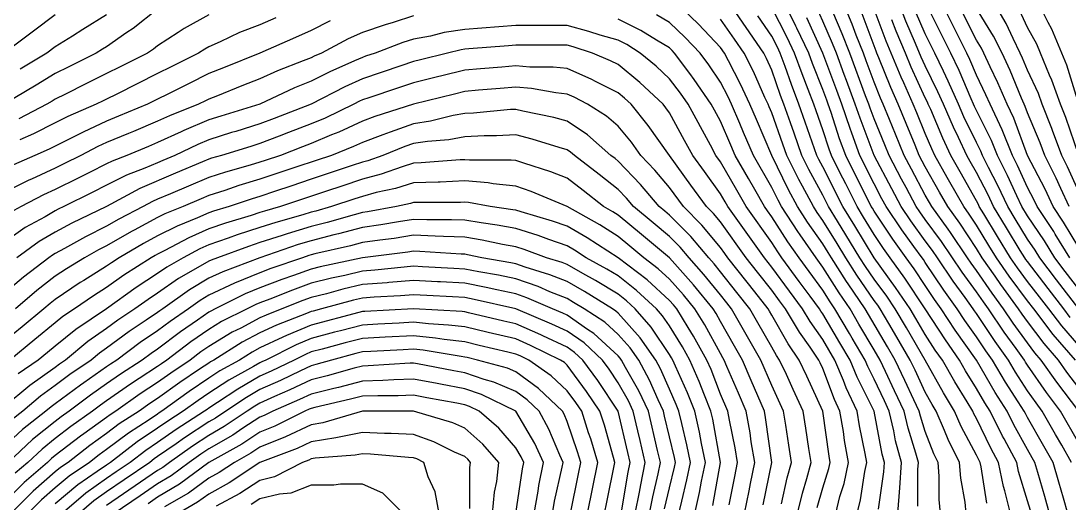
# Model space of a CAD drawing. Header units: inches. Extents: x 794995 to 811195, y 2485918 to 2508058.
# Drawn here: x 798725 to 799339, y 2491264 to 2491547 of the extents above; entities that cross this region are included whole.
import ezdxf

# ---------------------------------------------------------------- set-up
doc = ezdxf.new("R2010")
doc.units = ezdxf.units.IN
doc.header["$MEASUREMENT"] = 0
doc.layers.add('contour', color=7, linetype='Continuous')

msp = doc.modelspace()

# ---------------------------------------------------------------- linework, layer by layer
at = {"layer": 'contour'}
for points in [[(799264.16, 2491258.36), (799263.34, 2491266.54), (799263.34, 2491280.18), (799262.66, 2491288.36), (799260.16, 2491293.36), (799255.16, 2491306.36), (799252.3, 2491315.5), (799251.63, 2491318.36), (799248.49, 2491325.03), (799243.16, 2491336.36), (799237.51, 2491348.36), (799232.94, 2491356.14), (799221.83, 2491375.03), (799219.86, 2491378.36), (799209.9, 2491393.1), (799209.01, 2491394.51), (799200.16, 2491408.36), (799198.26, 2491411.46), (799195.16, 2491416.54), (799186.1, 2491429.3), (799180.16, 2491438.36), (799174.96, 2491448.16), (799165.16, 2491468.36), (799156.16, 2491489.36), (799152.3, 2491498.36), (799146.87, 2491510.07), (799139.77, 2491523.75), (799137.47, 2491528.36), (799135.16, 2491531.69), (799122.19, 2491545.39), (799108.49, 2491558.36)], [(799291.16, 2491264.36), (799287.89, 2491285.63), (799287.3, 2491288.36), (799286.55, 2491289.76), (799285.16, 2491292.65), (799276.16, 2491309.36), (799272.3, 2491318.36), (799265.83, 2491329.03), (799255.16, 2491348.36), (799244.05, 2491367.25), (799237.51, 2491378.36), (799232.53, 2491385.73), (799225.16, 2491395.86), (799220.07, 2491403.28), (799216.83, 2491408.36), (799208.61, 2491421.81), (799203.73, 2491429.79), (799198.49, 2491438.36), (799195.16, 2491445.03), (799186.92, 2491460.13), (799182.81, 2491468.36), (799178.2, 2491481.4), (799176.07, 2491487.45), (799172.22, 2491498.36), (799170.27, 2491503.47), (799165.16, 2491518.36), (799162.08, 2491525.29), (799160.54, 2491528.36), (799139.77, 2491558.36)], [(799328.02, 2491258.36), (799325.16, 2491268.36), (799321.16, 2491282.36), (799319.44, 2491288.36), (799317.89, 2491291.09), (799315.16, 2491295.86), (799307.16, 2491310.36), (799303.16, 2491318.36), (799296.18, 2491329.38), (799285.16, 2491348.36), (799272.71, 2491365.91), (799264.53, 2491378.36), (799260.61, 2491383.82), (799255.16, 2491392), (799248.61, 2491401.82), (799243.91, 2491408.36), (799236.07, 2491419.27), (799225.16, 2491435.63), (799224.12, 2491437.33), (799223.49, 2491438.36), (799221.83, 2491441.69), (799214.05, 2491457.25), (799208.49, 2491468.36), (799204.96, 2491478.16), (799199.96, 2491493.56), (799198.32, 2491498.36), (799197.47, 2491500.67), (799195.16, 2491506.93), (799189.04, 2491522.24), (799186.83, 2491528.36), (799179.88, 2491543.08), (799179.28, 2491544.24), (799172.22, 2491558.36)], [(799345.16, 2491318.36), (799332.22, 2491335.42), (799323.16, 2491348.36), (799319.44, 2491352.65), (799315.16, 2491358.36), (799306.74, 2491369.94), (799301.04, 2491378.36), (799294.31, 2491387.51), (799285.16, 2491400.86), (799282, 2491405.2), (799279.86, 2491408.36), (799269.9, 2491423.1), (799268.49, 2491425.03), (799258.91, 2491438.36), (799257.56, 2491440.76), (799255.16, 2491445.03), (799247.08, 2491460.28), (799242.81, 2491468.36), (799237.66, 2491480.86), (799234.16, 2491489.36), (799230.45, 2491498.36), (799228.83, 2491502.03), (799225.16, 2491511.22), (799220.54, 2491523.75), (799218.84, 2491528.36), (799214.72, 2491538.8), (799212.22, 2491545.42), (799206.83, 2491558.36)], [(799343.16, 2491348.36), (799330.16, 2491363.36), (799318.69, 2491378.36), (799315.16, 2491382.98), (799304.34, 2491397.54), (799296.83, 2491408.36), (799292.4, 2491415.6), (799285.16, 2491427.45), (799280.8, 2491434), (799277.66, 2491438.36), (799269.56, 2491452.76), (799268.02, 2491455.5), (799260.78, 2491468.36), (799258.99, 2491472.19), (799255.16, 2491481.22), (799250.16, 2491493.36), (799248.1, 2491498.36), (799242.53, 2491510.99), (799241.04, 2491514.24), (799235.16, 2491528.36), (799232.22, 2491535.42), (799223.98, 2491557.18)], [(799340.16, 2491373.36), (799336.34, 2491378.36), (799327.16, 2491390.36), (799315.16, 2491406.05), (799314.18, 2491407.38), (799313.49, 2491408.36), (799310.87, 2491412.65), (799302.75, 2491425.95), (799295.16, 2491438.36), (799291.95, 2491445.15), (799285.16, 2491458.36), (799281.56, 2491464.76), (799279.53, 2491468.36), (799274.57, 2491478.95), (799271.69, 2491484.89), (799265.75, 2491498.36), (799262.51, 2491505.71), (799255.16, 2491520.86), (799252.81, 2491526.01), (799249.44, 2491534.08), (799243.84, 2491547.04), (799239.37, 2491558.36)], [(799345.16, 2491389.9), (799337.16, 2491400.36), (799331.04, 2491408.36), (799324.98, 2491418.18), (799315.16, 2491432.91), (799311.83, 2491438.36), (799308.84, 2491444.68), (799303.39, 2491456.6), (799297.51, 2491468.36), (799293.91, 2491477.11), (799285.16, 2491494.61), (799283.93, 2491497.14), (799283.39, 2491498.36), (799282, 2491501.52), (799274.95, 2491518.15), (799270.16, 2491528.36), (799255.16, 2491558.36)], [(799339.86, 2491408.36), (799331.31, 2491422.21), (799330.44, 2491423.65), (799320.78, 2491438.36), (799318.99, 2491442.19), (799315.16, 2491449.61), (799309.28, 2491462.48), (799306.34, 2491468.36), (799300.16, 2491483.36), (799293.16, 2491498.36), (799290.74, 2491503.94), (799285.16, 2491515.5), (799281.33, 2491524.53), (799279.53, 2491528.36), (799264.53, 2491558.36)], [(799345.16, 2491414.36), (799336.1, 2491429.3), (799330.16, 2491438.36), (799325.37, 2491448.57), (799315.16, 2491468.36), (799306.98, 2491490.18), (799303.16, 2491498.36), (799297.72, 2491510.92), (799293.16, 2491520.36), (799289.44, 2491528.36), (799288.02, 2491531.22), (799285.16, 2491535.86), (799273.91, 2491558.36)], [(799345.16, 2491446.93), (799338.49, 2491461.69), (799335.16, 2491468.36), (799329.79, 2491483), (799329.28, 2491484.24), (799323.73, 2491498.36), (799321.48, 2491504.68), (799315.16, 2491518.36), (799312.23, 2491525.44), (799310.87, 2491528.36), (799306.59, 2491536.93), (799302.53, 2491545.73), (799295.16, 2491558.36)], [(799345.16, 2491498.36), (799338.1, 2491521.3), (799335.16, 2491528.36), (799329.28, 2491542.48), (799327.16, 2491546.36), (799321.16, 2491558.36)], [(798805.16, 2491554.07), (798790.76, 2491542.76), (798787.16, 2491540.36), (798775.16, 2491532.11), (798772.85, 2491530.67), (798769.16, 2491528.36), (798753.16, 2491520.36), (798745.16, 2491516.36), (798733.91, 2491509.61), (798715.16, 2491498.36)], [(798745.16, 2491550.86), (798732.3, 2491541.22), (798715.16, 2491528.36)], [(798835.16, 2491550.86), (798820.76, 2491542.76), (798817.16, 2491540.36), (798805.16, 2491532.65), (798802.76, 2491530.76), (798799.16, 2491528.36), (798783.16, 2491520.36), (798775.16, 2491516.36), (798763.16, 2491510.36), (798751.16, 2491504.36), (798745.16, 2491501.36), (798743.28, 2491500.24), (798740.16, 2491498.36), (798723.73, 2491489.79)], [(798775.16, 2491550.86), (798761.31, 2491542.21), (798755.16, 2491538.36), (798745.16, 2491532.11), (798740.16, 2491528.36), (798724.53, 2491518.99)], [(799250.87, 2491262.65), (799250.87, 2491284.07), (799251.16, 2491288.36), (799249.7, 2491293.82), (799245.16, 2491308.36), (799242.81, 2491318.36), (799237.16, 2491330.36), (799231.83, 2491341.69), (799228.69, 2491348.36), (799225.16, 2491354.36), (799216.27, 2491369.47), (799211.04, 2491378.36), (799204.63, 2491387.84), (799195.16, 2491402.91), (799191.16, 2491408.36), (799181.83, 2491421.7), (799180.44, 2491423.65), (799170.78, 2491438.36), (799168.83, 2491442.03), (799165.16, 2491449.61), (799154.44, 2491468.36), (799148.66, 2491481.86), (799146.41, 2491487.11), (799141.59, 2491498.36), (799139.55, 2491502.75), (799135.16, 2491511.22), (799128.3, 2491521.5), (799123.16, 2491528.36), (799114.39, 2491537.59), (799105.16, 2491546.36), (799097.66, 2491550.86)], [(799316.83, 2491260.03), (799315.16, 2491265.86), (799309.86, 2491283.07), (799308.73, 2491288.36), (799301.31, 2491302.21), (799300.49, 2491303.69), (799293.16, 2491318.36), (799290.06, 2491323.26), (799285.16, 2491331.7), (799278.78, 2491341.98), (799275.16, 2491348.36), (799266.92, 2491360.13), (799255.16, 2491378.36), (799243.16, 2491396.36), (799234.53, 2491408.36), (799230.61, 2491413.82), (799225.16, 2491422), (799218.95, 2491432.15), (799215.16, 2491438.36), (799208.49, 2491451.7), (799205.16, 2491458.36), (799200.16, 2491468.36), (799198.83, 2491472.03), (799195.16, 2491483.36), (799191.25, 2491494.45), (799189.86, 2491498.36), (799186.59, 2491506.93), (799182.91, 2491516.12), (799178.49, 2491528.36), (799174.22, 2491537.42), (799165.16, 2491555.03)], [(799340.87, 2491288.36), (799335.16, 2491298.36), (799331.52, 2491304.73), (799323.73, 2491318.36), (799320.06, 2491323.26), (799315.16, 2491330.36), (799308.1, 2491341.3), (799303.91, 2491348.36), (799296.07, 2491359.27), (799285.16, 2491375.63), (799284.03, 2491377.23), (799283.28, 2491378.36), (799278.49, 2491385.03), (799271.47, 2491394.68), (799262.22, 2491408.36), (799259.37, 2491412.57), (799255.16, 2491418.36), (799246.74, 2491429.94), (799241.04, 2491438.36), (799235.54, 2491448.75), (799225.16, 2491468.36), (799216.92, 2491490.13), (799214.11, 2491498.36), (799209.01, 2491512.21), (799207.66, 2491515.86), (799203.05, 2491528.36), (799200.82, 2491534.02), (799195.16, 2491547.11), (799191.63, 2491554.83)], [(799345.16, 2491299.61), (799334.44, 2491318.36), (799326.18, 2491329.38), (799315.16, 2491345.36), (799313.98, 2491347.18), (799313.28, 2491348.36), (799308.49, 2491355.03), (799301.47, 2491364.68), (799292.22, 2491378.36), (799289.23, 2491382.43), (799285.16, 2491388.36), (799276.74, 2491399.94), (799264.63, 2491417.84), (799255.16, 2491430.86), (799252, 2491435.2), (799249.86, 2491438.36), (799243.91, 2491449.61), (799241.31, 2491454.51), (799233.98, 2491468.36), (799231.41, 2491474.61), (799225.16, 2491489.79), (799222.81, 2491496.01), (799222, 2491498.36), (799220.16, 2491503.36), (799210.95, 2491528.36), (799206.48, 2491539.68), (799200.87, 2491552.65)], [(799345.16, 2491332), (799338.1, 2491341.3), (799333.16, 2491348.36), (799324.8, 2491358), (799315.16, 2491370.86), (799312, 2491375.2), (799309.86, 2491378.36), (799299.4, 2491392.6), (799296.07, 2491397.45), (799288.49, 2491408.36), (799285.16, 2491413.82), (799275.34, 2491428.54), (799268.28, 2491438.36), (799263.56, 2491446.76), (799255.16, 2491461.69), (799251.63, 2491468.36), (799249.16, 2491474.36), (799243.91, 2491487.11), (799239.28, 2491498.36), (799234.96, 2491508.16), (799228.02, 2491525.5), (799226.83, 2491528.36), (799226.34, 2491529.54), (799218.1, 2491551.3)], [(799345.16, 2491378.36), (799332.16, 2491395.36), (799322.22, 2491408.36), (799319.52, 2491412.72), (799315.16, 2491419.27), (799307.92, 2491431.12), (799303.49, 2491438.36), (799297.61, 2491450.81), (799292.22, 2491461.3), (799288.69, 2491468.36), (799287.66, 2491470.86), (799285.16, 2491475.86), (799277.81, 2491491.02), (799274.57, 2491498.36), (799268.63, 2491511.83), (799265.75, 2491517.77), (799260.78, 2491528.36), (799255.16, 2491539.61), (799249.5, 2491552.7)], [(799339.53, 2491438.36), (799334.57, 2491448.95), (799331.83, 2491455.03), (799325.16, 2491468.36), (799322.48, 2491475.68), (799315.16, 2491493.36), (799313.8, 2491497), (799313.16, 2491498.36), (799311.63, 2491501.89), (799304.92, 2491518.12), (799300.16, 2491528.36), (799295.16, 2491538.36), (799285.16, 2491554.61)], [(799345.16, 2491468.36), (799337.47, 2491490.67), (799334.44, 2491498.36), (799329.37, 2491512.57), (799328.02, 2491515.5), (799322.66, 2491528.36), (799320.45, 2491533.65), (799315.16, 2491543.36), (799310.42, 2491553.62)], [(798955.16, 2491550.18), (798943.16, 2491546.36), (798938.49, 2491545.03), (798925.16, 2491540.36), (798916.88, 2491536.64), (798901.16, 2491528.36), (798896.98, 2491526.54), (798895.16, 2491525.63), (798890.54, 2491523.75), (798875.5, 2491518.02), (798865.16, 2491513.36), (798854.44, 2491509.07), (798840.16, 2491503.36), (798835.16, 2491501.36), (798833.16, 2491500.36), (798829.16, 2491498.36), (798812.02, 2491491.5), (798805.16, 2491488.36), (798791.04, 2491482.48), (798788.02, 2491481.22), (798775.16, 2491475.86), (798770.02, 2491473.5), (798760.16, 2491468.36), (798750.16, 2491463.36), (798745.16, 2491460.86), (798731.31, 2491454.51), (798729.7, 2491453.82), (798715.16, 2491446.54)], [(799227.66, 2491260.86), (799230.78, 2491282.74), (799231.16, 2491288.36), (799229.9, 2491293.1), (799225.16, 2491318.36), (799215.16, 2491338.36), (799211.04, 2491348.36), (799205.16, 2491358.36), (799195.16, 2491375.36), (799193.91, 2491377.11), (799193.16, 2491378.36), (799187.66, 2491385.86), (799181.31, 2491394.51), (799171.16, 2491408.36), (799168.69, 2491411.89), (799165.16, 2491417.36), (799150.16, 2491438.36), (799144.7, 2491447.91), (799135.16, 2491464.61), (799132.43, 2491468.36), (799129.16, 2491474.36), (799116.07, 2491498.36), (799111.65, 2491504.85), (799105.16, 2491513.36), (799097.42, 2491520.62), (799088.02, 2491528.36), (799080.16, 2491533.36), (799075.16, 2491535.86), (799064.57, 2491538.95), (799057.89, 2491541.09), (799045.16, 2491544.51), (799015.16, 2491544.51), (798985.16, 2491542.21), (798973.16, 2491540.36), (798965.16, 2491538.36), (798955.16, 2491536.54), (798948.95, 2491534.57), (798932.66, 2491528.36), (798927.03, 2491526.49), (798925.16, 2491525.86), (798920.54, 2491523.75), (798906.07, 2491517.45), (798895.16, 2491512), (798885.48, 2491508.04), (798865.16, 2491498.36), (798842.22, 2491491.3), (798835.16, 2491489.13), (798820.56, 2491482.96), (798819.01, 2491482.21), (798805.16, 2491475.86), (798799.86, 2491473.65), (798787.16, 2491468.36), (798778.49, 2491465.03), (798775.16, 2491463.36), (798765.16, 2491458.36), (798758.49, 2491455.03), (798745.16, 2491448.36), (798738.3, 2491445.22), (798725.16, 2491438.36), (798718.69, 2491434.83)], [(798906.27, 2491547.25), (798895.16, 2491541.7), (798885.93, 2491537.59), (798865.16, 2491528.36), (798843.73, 2491519.79), (798835.16, 2491516.36), (798823.16, 2491510.36), (798811.16, 2491504.36), (798805.16, 2491501.36), (798803.16, 2491500.36), (798799.16, 2491498.36), (798782.22, 2491491.3), (798775.16, 2491488.36), (798761.44, 2491482.08), (798756.07, 2491479.27), (798741.52, 2491472), (798733.16, 2491468.36), (798720.61, 2491462.91)], [(798874.39, 2491549.13), (798865.16, 2491545.03), (798853.16, 2491540.36), (798841.83, 2491535.03), (798835.16, 2491532.11), (798832.76, 2491530.76), (798829.16, 2491528.36), (798813.16, 2491520.36), (798805.16, 2491516.36), (798793.16, 2491510.36), (798781.16, 2491504.36), (798775.16, 2491501.36), (798773.16, 2491500.36), (798769.16, 2491498.36), (798752.43, 2491491.09), (798745.16, 2491487.45), (798732.43, 2491481.09), (798724.39, 2491477.59)], [(799239.01, 2491258.36), (799240.16, 2491273.36), (799241.16, 2491288.36), (799237.79, 2491300.99), (799236.7, 2491306.82), (799233.98, 2491318.36), (799231.16, 2491324.36), (799225.16, 2491337.11), (799221.41, 2491344.61), (799219.86, 2491348.36), (799212.3, 2491361.22), (799210.71, 2491363.92), (799202.22, 2491378.36), (799199.37, 2491382.57), (799195.16, 2491389.27), (799187.08, 2491400.28), (799181.16, 2491408.36), (799174.57, 2491417.77), (799165.16, 2491432.36), (799162.66, 2491435.86), (799160.87, 2491438.36), (799155.16, 2491448.36), (799151.52, 2491454.73), (799143.73, 2491468.36), (799141.16, 2491474.36), (799135.16, 2491488.36), (799131.63, 2491494.83), (799129.7, 2491498.36), (799119.75, 2491512.96), (799117.16, 2491516.36), (799108.16, 2491528.36), (799106.7, 2491529.9), (799105.16, 2491531.36), (799097.66, 2491535.86), (799088.49, 2491541.7), (799075.16, 2491548.36)], [(799279.16, 2491258.36), (799278.49, 2491265.03), (799275.93, 2491279.13), (799275.16, 2491288.36), (799268.49, 2491301.7), (799266.41, 2491307.11), (799261.59, 2491318.36), (799259.16, 2491322.36), (799255.16, 2491329.61), (799249.16, 2491342.36), (799246.34, 2491348.36), (799238.49, 2491361.7), (799233.73, 2491369.79), (799228.69, 2491378.36), (799227.26, 2491380.47), (799225.16, 2491383.36), (799214.99, 2491398.19), (799208.49, 2491408.36), (799203.43, 2491416.64), (799195.16, 2491430.18), (799191.76, 2491434.96), (799189.53, 2491438.36), (799183.16, 2491450.36), (799181.04, 2491454.24), (799173.98, 2491468.36), (799171.68, 2491474.88), (799165.16, 2491493.36), (799163.66, 2491496.86), (799163.02, 2491498.36), (799161.16, 2491502.36), (799154.39, 2491517.59), (799149.01, 2491528.36), (799143.34, 2491536.54), (799135.16, 2491548.36)], [(799305.16, 2491258.36), (799301.83, 2491271.7), (799301.04, 2491274.24), (799298.02, 2491288.36), (799293.53, 2491296.73), (799285.16, 2491314.07), (799283.66, 2491316.86), (799283.02, 2491318.36), (799279.7, 2491323.82), (799272.39, 2491335.6), (799265.16, 2491348.36), (799261.04, 2491354.24), (799255.16, 2491363.36), (799249.6, 2491372.81), (799246.34, 2491378.36), (799237.79, 2491390.99), (799225.16, 2491408.36), (799213.78, 2491426.98), (799206.83, 2491438.36), (799195.16, 2491461.69), (799192.81, 2491466.01), (799191.63, 2491468.36), (799184.72, 2491487.93), (799181.04, 2491498.36), (799176.65, 2491509.85), (799172.98, 2491520.54), (799170.16, 2491528.36), (799168.56, 2491531.76), (799165.16, 2491538.36), (799156.98, 2491550.18)], [(799338.73, 2491258.36), (799336.16, 2491267.36), (799333.49, 2491276.69), (799330.16, 2491288.36), (799324.7, 2491297.91), (799315.16, 2491314.61), (799313.83, 2491317.03), (799313.16, 2491318.36), (799309.7, 2491323.82), (799302.22, 2491335.42), (799294.53, 2491348.36), (799290.61, 2491353.82), (799285.16, 2491362), (799278.37, 2491371.57), (799273.91, 2491378.36), (799266.07, 2491389.27), (799255.16, 2491405.63), (799254.07, 2491407.27), (799253.28, 2491408.36), (799248.49, 2491415.03), (799241.47, 2491424.68), (799232.22, 2491438.36), (799229.77, 2491442.98), (799225.16, 2491451.7), (799216.83, 2491468.36), (799212.12, 2491481.4), (799211.04, 2491484.24), (799206.21, 2491498.36), (799203.24, 2491506.44), (799195.16, 2491528.36), (799185.75, 2491548.95)], [(799345.16, 2491356.93), (799335.16, 2491368.36), (799327.51, 2491378.36), (799322.16, 2491385.36), (799315.16, 2491394.51), (799309.26, 2491402.46), (799305.16, 2491408.36), (799297.57, 2491420.78), (799289.44, 2491434.07), (799286.83, 2491438.36), (799286.29, 2491439.49), (799285.16, 2491441.69), (799275.56, 2491458.76), (799270.16, 2491468.36), (799265.37, 2491478.57), (799258.32, 2491495.2), (799256.92, 2491498.36), (799256.38, 2491499.59), (799255.16, 2491502.11), (799246.92, 2491520.13), (799243.49, 2491528.36), (799238.1, 2491541.3), (799235.59, 2491547.93)], [(799215.16, 2491258.36), (799217.16, 2491266.36), (799219.7, 2491282.91), (799220.87, 2491288.36), (799219.94, 2491293.58), (799216.59, 2491309.79), (799215.16, 2491318.36), (799208.8, 2491332), (799207.16, 2491336.36), (799202.22, 2491348.36), (799195.16, 2491360.36), (799187.66, 2491370.86), (799183.16, 2491378.36), (799175.54, 2491388.75), (799165.16, 2491402.91), (799160.87, 2491408.36), (799139.44, 2491438.36), (799137.89, 2491441.09), (799135.16, 2491445.86), (799125.69, 2491458.89), (799118.8, 2491468.36), (799113.98, 2491477.19), (799105.16, 2491493.36), (799103.09, 2491496.29), (799101.41, 2491498.36), (799087.89, 2491511.09), (799075.16, 2491521.69), (799070.71, 2491523.92), (799060.16, 2491528.36), (799048.8, 2491532), (799045.16, 2491532.98), (799015.16, 2491532.98), (799010.87, 2491532.65), (798987.66, 2491530.86), (798985.16, 2491530.67), (798983.16, 2491530.36), (798975.16, 2491528.36), (798959.16, 2491524.36), (798955.16, 2491523.36), (798947.66, 2491520.86), (798925.16, 2491513.36), (798914.87, 2491508.65), (798895.16, 2491498.36), (798873.49, 2491490.03), (798865.16, 2491486.82), (798851.04, 2491482.48), (798848.49, 2491481.7), (798835.16, 2491477.59), (798828.67, 2491474.85), (798815.16, 2491468.36), (798808.16, 2491465.36), (798805.16, 2491464.07), (798797.66, 2491460.86), (798786.83, 2491456.69), (798775.16, 2491450.86), (798766.83, 2491446.69), (798750.16, 2491438.36), (798746.78, 2491436.74), (798745.16, 2491435.86), (798739.16, 2491432.36), (798727.51, 2491426.01), (798715.16, 2491417.36)], [(799202.66, 2491258.36), (799205.16, 2491268.36), (799207.51, 2491276.01), (799210.16, 2491288.36), (799207.89, 2491301.09), (799207.16, 2491306.36), (799205.16, 2491318.36), (799201.98, 2491325.18), (799195.16, 2491343.36), (799193.58, 2491346.78), (799192.85, 2491348.36), (799187.66, 2491355.86), (799181.41, 2491364.61), (799173.16, 2491378.36), (799169.77, 2491382.98), (799165.16, 2491389.27), (799156.76, 2491399.96), (799150.16, 2491408.36), (799135.16, 2491429.36), (799131.07, 2491434.27), (799126.98, 2491438.36), (799117.79, 2491450.99), (799105.16, 2491468.36), (799092.75, 2491485.95), (799082.66, 2491498.36), (799078.8, 2491502), (799075.16, 2491505.03), (799061.83, 2491511.7), (799059.64, 2491512.84), (799045.16, 2491519.36), (799036.98, 2491520.18), (799023.34, 2491520.18), (799015.16, 2491520.86), (799006.98, 2491520.18), (798994.39, 2491519.13), (798985.16, 2491518.36), (798971.83, 2491515.03), (798969.16, 2491514.36), (798955.16, 2491510.86), (798945.78, 2491507.74), (798928.91, 2491502.11), (798925.16, 2491500.86), (798923.45, 2491500.08), (798920.16, 2491498.36), (798903.27, 2491490.25), (798895.16, 2491486.82), (798881.83, 2491481.7), (798876.41, 2491479.61), (798865.16, 2491475.28), (798859.86, 2491473.65), (798842.66, 2491468.36), (798836.78, 2491466.74), (798835.16, 2491466.22), (798831.41, 2491464.61), (798815.66, 2491457.86), (798794.66, 2491448.86), (798775.16, 2491438.36), (798754.89, 2491428.63), (798745.16, 2491423.36), (798735.69, 2491417.84), (798722.66, 2491408.36)], [(799191.73, 2491261.79), (799195.16, 2491273.36), (799198.69, 2491284.83), (799199.44, 2491288.36), (799198.8, 2491292), (799195.16, 2491318.36), (799185.69, 2491338.89), (799181.31, 2491348.36), (799174.7, 2491357.91), (799165.16, 2491374.61), (799163.8, 2491377), (799163.02, 2491378.36), (799155.16, 2491388.36), (799150.76, 2491393.96), (799139.44, 2491408.36), (799137.66, 2491410.86), (799135.16, 2491414.36), (799124.25, 2491427.45), (799113.34, 2491438.36), (799105.16, 2491449.61), (799096.59, 2491459.79), (799088.49, 2491468.36), (799082.9, 2491476.1), (799075.16, 2491485.5), (799068.24, 2491491.44), (799057.16, 2491498.36), (799049.3, 2491502.5), (799045.16, 2491504.36), (799038.49, 2491505.03), (799024.39, 2491507.59), (799015.16, 2491508.36), (799005.93, 2491507.59), (798993.34, 2491506.54), (798985.16, 2491505.86), (798979.16, 2491504.36), (798955.16, 2491498.36), (798932.43, 2491491.09), (798925.16, 2491488.36), (798911.44, 2491482.08), (798907.16, 2491480.36), (798895.16, 2491475.28), (798890.16, 2491473.36), (798877.16, 2491468.36), (798868.16, 2491465.36), (798865.16, 2491464.36), (798859.44, 2491462.65), (798844.89, 2491458.63), (798835.16, 2491455.5), (798823.16, 2491450.36), (798812.66, 2491445.86), (798805.16, 2491442.65), (798802.16, 2491441.36), (798796.59, 2491438.36), (798782.48, 2491431.04), (798775.16, 2491426.82), (798762.85, 2491420.67), (798750.61, 2491413.82), (798745.16, 2491410.86), (798743.58, 2491409.94), (798741.41, 2491408.36), (798726.51, 2491397.01), (798715.16, 2491387.36)], [(799180.16, 2491258.36), (799183.16, 2491270.36), (799185.69, 2491278.89), (799188.24, 2491288.36), (799186.98, 2491296.54), (799185.16, 2491308.36), (799183.62, 2491318.36), (799177.79, 2491330.99), (799173.73, 2491339.79), (799169.77, 2491348.36), (799167.89, 2491351.09), (799165.16, 2491355.86), (799156.98, 2491370.18), (799152.3, 2491378.36), (799144.76, 2491387.96), (799135.16, 2491400.18), (799131.49, 2491404.69), (799128.24, 2491408.36), (799117.66, 2491420.86), (799105.16, 2491433.36), (799102.43, 2491435.63), (799099.16, 2491438.36), (799088.13, 2491451.33), (799075.16, 2491465.03), (799073.28, 2491466.49), (799070.87, 2491468.36), (799057.16, 2491480.36), (799045.16, 2491488.36), (799037.33, 2491490.54), (799019.16, 2491494.36), (799015.16, 2491495.36), (799012, 2491495.2), (798990.38, 2491493.14), (798985.16, 2491492.91), (798978.49, 2491491.69), (798965.16, 2491488.36), (798955.16, 2491486.82), (798941.44, 2491482.08), (798937.16, 2491480.36), (798925.16, 2491475.86), (798920.02, 2491473.5), (798907.16, 2491468.36), (798898.16, 2491465.36), (798895.16, 2491464.36), (798889.16, 2491462.36), (798875.66, 2491457.86), (798865.16, 2491454.36), (798852.85, 2491450.67), (798844.63, 2491447.84), (798835.16, 2491444.79), (798830.66, 2491442.86), (798820.16, 2491438.36), (798809.44, 2491434.07), (798805.16, 2491431.93), (798791.31, 2491424.51), (798789.79, 2491423.73), (798775.16, 2491415.28), (798770.54, 2491412.98), (798762.3, 2491408.36), (798751.65, 2491401.88), (798745.16, 2491397.45), (798734.39, 2491389.13), (798721.83, 2491378.36)], [(799170.87, 2491264.08), (799174.25, 2491279.27), (799176.7, 2491288.36), (799175.16, 2491298.36), (799173.34, 2491310.18), (799172.08, 2491318.36), (799165.16, 2491333.36), (799158.73, 2491348.36), (799141.59, 2491378.36), (799138.76, 2491381.96), (799135.16, 2491386.54), (799125.36, 2491398.57), (799116.7, 2491408.36), (799111.41, 2491414.61), (799105.16, 2491420.86), (799095.61, 2491428.82), (799084.16, 2491438.36), (799080.02, 2491443.23), (799075.16, 2491448.36), (799063.91, 2491457.11), (799049.44, 2491468.36), (799047.16, 2491470.36), (799045.16, 2491471.69), (799040.54, 2491472.98), (799024.76, 2491477.96), (799015.16, 2491480.36), (799003.73, 2491479.79), (798996.59, 2491479.79), (798985.16, 2491479.27), (798975.93, 2491477.59), (798963.34, 2491476.54), (798955.16, 2491475.28), (798950.02, 2491473.5), (798937.16, 2491468.36), (798928.32, 2491465.2), (798925.16, 2491464.36), (798919.16, 2491462.36), (798905.66, 2491457.86), (798895.16, 2491454.36), (798883.16, 2491450.36), (798874.16, 2491447.36), (798865.16, 2491444.36), (798860.54, 2491442.98), (798847.16, 2491438.36), (798837.95, 2491435.57), (798835.16, 2491434.61), (798828.49, 2491431.69), (798816.59, 2491426.93), (798805.16, 2491421.22), (798796.79, 2491416.73), (798782.66, 2491408.36), (798778.09, 2491405.44), (798775.16, 2491403.36), (798761.83, 2491395.03), (798759.75, 2491393.77), (798745.16, 2491383.82), (798742.08, 2491381.44), (798738.49, 2491378.36), (798725.66, 2491367.86), (798715.16, 2491359.27)], [(799160.16, 2491263.36), (799165.16, 2491288.36), (799161.52, 2491314.72), (799160.87, 2491318.36), (799153.16, 2491336.36), (799148.02, 2491348.36), (799143.34, 2491356.54), (799135.16, 2491370.86), (799132.49, 2491375.7), (799130.87, 2491378.36), (799119.28, 2491392.48), (799105.16, 2491408.36), (799088.8, 2491422), (799075.16, 2491433.36), (799072.08, 2491435.29), (799066.59, 2491438.36), (799054.53, 2491447.74), (799045.16, 2491455.03), (799035.56, 2491458.76), (799019.77, 2491463.75), (799015.16, 2491465.36), (799012.43, 2491465.63), (798987.89, 2491465.63), (798985.16, 2491465.86), (798982.55, 2491465.75), (798959.6, 2491463.92), (798955.16, 2491463.75), (798948.49, 2491461.69), (798936.21, 2491457.31), (798925.16, 2491454.36), (798913.16, 2491450.36), (798904.16, 2491447.36), (798890.66, 2491442.86), (798877.16, 2491438.36), (798867.83, 2491435.7), (798865.16, 2491434.83), (798859.94, 2491433.14), (798844.93, 2491428.59), (798835.16, 2491425.24), (798823.42, 2491420.1), (798809.44, 2491412.65), (798805.16, 2491410.5), (798803.76, 2491409.76), (798801.41, 2491408.36), (798785.4, 2491398.12), (798775.16, 2491390.86), (798767.47, 2491386.05), (798756.41, 2491378.36), (798749.66, 2491373.86), (798745.16, 2491370.18), (798733.16, 2491360.36), (798718.49, 2491348.36)], [(799149.16, 2491258.36), (799151.83, 2491271.7), (799152.66, 2491275.86), (799155.16, 2491288.36), (799153.16, 2491300.36), (799152.43, 2491305.63), (799150.16, 2491318.36), (799145.66, 2491328.86), (799138.91, 2491344.61), (799137.3, 2491348.36), (799136.52, 2491349.73), (799135.16, 2491352.11), (799125.83, 2491369.03), (799120.16, 2491378.36), (799113.39, 2491386.6), (799105.16, 2491395.86), (799098.64, 2491401.84), (799090.16, 2491408.36), (799081.98, 2491415.18), (799075.16, 2491420.86), (799064.39, 2491427.59), (799045.16, 2491438.36), (799024.05, 2491447.25), (799015.16, 2491450.36), (799001.83, 2491451.7), (798999.01, 2491452.21), (798985.16, 2491453.36), (798970.76, 2491452.76), (798969.56, 2491452.76), (798955.16, 2491452.21), (798944.57, 2491448.95), (798933.34, 2491446.54), (798925.16, 2491444.36), (798920.66, 2491442.86), (798907.16, 2491438.36), (798897.83, 2491435.7), (798895.16, 2491435.03), (798890.36, 2491433.56), (798874.49, 2491429.03), (798865.16, 2491426.01), (798851.83, 2491421.7), (798846.59, 2491419.79), (798835.16, 2491415.86), (798829.94, 2491413.58), (798820.16, 2491408.36), (798810.61, 2491402.91), (798805.16, 2491399.13), (798792.6, 2491390.92), (798775.16, 2491378.36), (798757.16, 2491366.36), (798745.16, 2491356.54), (798740.66, 2491352.86), (798735.16, 2491348.36), (798723.34, 2491340.18)], [(799140.16, 2491263.36), (799143.49, 2491280.03), (799145.16, 2491288.36), (799143.73, 2491296.93), (799140.38, 2491313.14), (799139.44, 2491318.36), (799135.16, 2491328.36), (799129.58, 2491342.78), (799127.16, 2491348.36), (799119.2, 2491362.4), (799116.07, 2491367.45), (799109.44, 2491378.36), (799107.51, 2491380.71), (799105.16, 2491383.36), (799092.12, 2491395.32), (799075.16, 2491408.36), (799056.87, 2491420.07), (799045.16, 2491426.82), (799036.59, 2491429.79), (799018.32, 2491435.2), (799015.16, 2491436.22), (799013.34, 2491436.54), (799000.16, 2491438.36), (798987.47, 2491440.67), (798985.16, 2491440.86), (798982.76, 2491440.76), (798957.56, 2491440.76), (798955.16, 2491440.67), (798953.39, 2491440.13), (798945.16, 2491438.36), (798928.24, 2491435.29), (798925.16, 2491434.83), (798920.36, 2491433.56), (798904.49, 2491429.03), (798895.16, 2491426.69), (798881.12, 2491422.4), (798878.2, 2491421.4), (798865.16, 2491417.19), (798858.49, 2491415.03), (798840.16, 2491408.36), (798836.52, 2491407), (798835.16, 2491406.36), (798830.16, 2491403.36), (798817.43, 2491396.09), (798805.16, 2491387.59), (798799.58, 2491383.94), (798791.83, 2491378.36), (798781.83, 2491371.69), (798775.16, 2491366.82), (798764.25, 2491359.27), (798751.16, 2491348.36), (798747.61, 2491345.91), (798745.16, 2491344.07), (798730.16, 2491333.36), (798715.16, 2491320.86)], [(799130.54, 2491262.98), (799135.16, 2491288.36), (799130.54, 2491313.75), (799129.53, 2491318.36), (799125.69, 2491327.84), (799122.6, 2491335.8), (799117.16, 2491348.36), (799112.82, 2491356.02), (799105.16, 2491368.36), (799101.16, 2491374.36), (799097.66, 2491378.36), (799085.96, 2491389.16), (799075.16, 2491397.65), (799068.49, 2491401.69), (799056.41, 2491408.36), (799049.55, 2491412.75), (799045.16, 2491415.28), (799034.57, 2491418.95), (799028.13, 2491421.33), (799015.16, 2491425.5), (799004.25, 2491427.45), (798994.76, 2491428.76), (798985.16, 2491430.36), (798977.42, 2491430.62), (798962.9, 2491430.62), (798955.16, 2491430.86), (798946.27, 2491429.47), (798935.93, 2491427.59), (798925.16, 2491426.01), (798911.21, 2491422.31), (798908.49, 2491421.7), (798895.16, 2491418.36), (798887.5, 2491416.02), (798865.16, 2491408.36), (798843.34, 2491400.18), (798835.16, 2491396.36), (798823.91, 2491389.61), (798808.16, 2491378.36), (798806.38, 2491377.14), (798805.16, 2491376.22), (798798.49, 2491371.69), (798788.49, 2491365.03), (798775.16, 2491355.28), (798771.07, 2491352.45), (798766.16, 2491348.36), (798753.73, 2491339.79), (798745.16, 2491333.36), (798736.41, 2491327.11), (798726.07, 2491318.36), (798719.96, 2491313.56)], [(799120.16, 2491258.36), (799122.85, 2491270.67), (799124.05, 2491277.25), (799126.34, 2491288.36), (799124.05, 2491299.47), (799122.85, 2491306.05), (799120.16, 2491318.36), (799115.83, 2491329.03), (799108.69, 2491344.83), (799107.16, 2491348.36), (799106.44, 2491349.64), (799105.16, 2491351.69), (799094.49, 2491367.7), (799085.16, 2491378.36), (799079.96, 2491383.16), (799075.16, 2491386.93), (799061.83, 2491395.03), (799054.39, 2491399.13), (799045.16, 2491404.36), (799042.3, 2491405.5), (799033.16, 2491408.36), (799020.02, 2491413.23), (799015.16, 2491414.79), (799007.33, 2491416.19), (798995.44, 2491418.65), (798985.16, 2491420.36), (798972.75, 2491420.78), (798967.89, 2491421.09), (798955.16, 2491421.49), (798943.81, 2491419.71), (798935.5, 2491418.71), (798925.16, 2491417.19), (798918.18, 2491415.34), (798897.38, 2491410.58), (798895.16, 2491410.03), (798893.88, 2491409.64), (798890.16, 2491408.36), (798871.54, 2491401.98), (798865.16, 2491399.54), (798850.16, 2491393.36), (798835.16, 2491386.36), (798830.16, 2491383.36), (798823.16, 2491378.36), (798812.51, 2491371.02), (798805.16, 2491365.5), (798794.95, 2491358.57), (798781.16, 2491348.36), (798777.51, 2491346.01), (798775.16, 2491344.36), (798761.83, 2491335.03), (798759.85, 2491333.67), (798745.16, 2491322.65), (798742.66, 2491320.86), (798739.7, 2491318.36), (798725.96, 2491307.56), (798715.16, 2491297.59)], [(799110.78, 2491258.36), (799112.36, 2491265.56), (799115.4, 2491278.12), (799117.51, 2491288.36), (799115.4, 2491298.61), (799112.36, 2491311.16), (799110.78, 2491318.36), (799109.16, 2491322.36), (799105.16, 2491331.22), (799099.94, 2491343.14), (799097.16, 2491348.36), (799088.1, 2491361.3), (799075.16, 2491375.86), (799073.85, 2491377.06), (799071.83, 2491378.36), (799055.37, 2491388.57), (799045.16, 2491394.36), (799035.16, 2491398.36), (799020.61, 2491402.91), (799015.16, 2491404.83), (799012.23, 2491405.44), (798995.16, 2491408.36), (798986.87, 2491410.08), (798985.16, 2491410.36), (798983.09, 2491410.43), (798958.8, 2491412), (798955.16, 2491412.11), (798951.92, 2491411.6), (798925.16, 2491408.36), (798900.49, 2491403.03), (798895.16, 2491401.69), (798884.72, 2491397.93), (798877.92, 2491395.6), (798865.16, 2491390.71), (798856.41, 2491387.11), (798838.91, 2491378.36), (798836.41, 2491377.11), (798835.16, 2491376.36), (798828.49, 2491371.69), (798818.63, 2491364.89), (798805.16, 2491354.79), (798801.33, 2491352.19), (798796.16, 2491348.36), (798783.39, 2491340.13), (798775.16, 2491334.36), (798765.75, 2491327.77), (798753.34, 2491318.36), (798748.56, 2491314.96), (798745.16, 2491312.36), (798731.83, 2491301.7), (798717.47, 2491288.36)], [(799102.37, 2491261.15), (799105.16, 2491273.36), (799108.09, 2491285.44), (799108.69, 2491288.36), (799108.09, 2491291.29), (799105.16, 2491303.36), (799102.3, 2491315.5), (799101.63, 2491318.36), (799098.49, 2491325.03), (799093.42, 2491336.62), (799087.16, 2491348.36), (799082.22, 2491355.42), (799075.16, 2491363.36), (799067.33, 2491370.54), (799055.16, 2491378.36), (799048.99, 2491382.19), (799045.16, 2491384.36), (799035.16, 2491388.36), (799028.2, 2491391.4), (799015.16, 2491396.01), (799004.92, 2491398.12), (798993.43, 2491400.08), (798985.16, 2491401.69), (798978.84, 2491402.05), (798960.45, 2491403.07), (798955.16, 2491403.36), (798949.7, 2491402.91), (798932.48, 2491401.04), (798925.16, 2491400.47), (798914.81, 2491398.02), (798907.16, 2491396.36), (798895.16, 2491393.36), (798884.14, 2491389.38), (798870.87, 2491384.08), (798865.16, 2491381.89), (798862.66, 2491380.86), (798857.66, 2491378.36), (798842.66, 2491370.86), (798835.16, 2491366.36), (798824.57, 2491358.95), (798810.61, 2491348.36), (798807.34, 2491346.18), (798805.16, 2491344.61), (798794.25, 2491337.45), (798789.28, 2491334.24), (798775.16, 2491324.36), (798771.63, 2491321.89), (798766.98, 2491318.36), (798754.22, 2491309.3), (798745.16, 2491302.36), (798737.38, 2491296.14), (798729.01, 2491288.36), (798721.59, 2491281.93)], [(799093.49, 2491258.36), (799095.39, 2491268.13), (799098.49, 2491281.69), (799099.86, 2491288.36), (799098.24, 2491295.28), (799092.81, 2491318.36), (799087.16, 2491330.36), (799079.44, 2491344.07), (799077.16, 2491348.36), (799076.34, 2491349.54), (799075.16, 2491350.86), (799060.81, 2491364.01), (799057.16, 2491366.36), (799045.16, 2491374.61), (799042.61, 2491375.81), (799036.59, 2491378.36), (799021.68, 2491384.88), (799015.16, 2491387.19), (799004.05, 2491389.47), (798997.72, 2491390.92), (798985.16, 2491393.36), (798970.95, 2491394.15), (798969.28, 2491394.24), (798955.16, 2491395.03), (798940.61, 2491393.82), (798939.79, 2491393.73), (798925.16, 2491392.57), (798913.67, 2491389.85), (798904.05, 2491387.25), (798895.16, 2491385.03), (798890.26, 2491383.26), (798878.02, 2491378.36), (798868.76, 2491374.76), (798865.16, 2491373.07), (798853.91, 2491367.11), (798848.91, 2491364.61), (798835.16, 2491356.36), (798830.45, 2491353.07), (798824.25, 2491348.36), (798812.8, 2491340.73), (798805.16, 2491335.24), (798794.97, 2491328.55), (798780.61, 2491318.36), (798777.3, 2491316.22), (798775.16, 2491314.61), (798761.83, 2491305.03), (798759.88, 2491303.65), (798745.16, 2491292.36), (798742.94, 2491290.58), (798740.54, 2491288.36), (798726.94, 2491276.57), (798715.16, 2491264.79)], [(799085.16, 2491258.36), (799087.57, 2491270.78), (799088.33, 2491275.19), (799091.04, 2491288.36), (799088.02, 2491301.22), (799086.7, 2491306.82), (799083.98, 2491318.36), (799081.16, 2491324.36), (799075.16, 2491335.03), (799069.83, 2491343.03), (799065.93, 2491348.36), (799055.16, 2491358.36), (799045.16, 2491365.24), (799036.22, 2491369.43), (799015.16, 2491378.36), (798990.74, 2491383.94), (798985.16, 2491385.03), (798978.1, 2491385.42), (798963.05, 2491386.26), (798955.16, 2491386.69), (798947.47, 2491386.05), (798932.02, 2491385.22), (798925.16, 2491384.68), (798920.05, 2491383.47), (798901.16, 2491378.36), (798896.41, 2491377.11), (798895.16, 2491376.78), (798892.43, 2491375.63), (798874.76, 2491368.76), (798865.16, 2491364.24), (798854.77, 2491358.75), (798838.16, 2491348.36), (798836.23, 2491347.29), (798835.16, 2491346.6), (798829.7, 2491342.91), (798818.25, 2491335.27), (798805.16, 2491325.86), (798800.63, 2491322.89), (798794.25, 2491318.36), (798782.66, 2491310.86), (798775.16, 2491305.24), (798765.34, 2491298.18), (798752.66, 2491288.36), (798748.21, 2491285.31), (798745.16, 2491282.74), (798732.16, 2491271.36), (798719.16, 2491258.36)], [(799077.23, 2491260.43), (799081.01, 2491282.51), (799082.22, 2491288.36), (799080.87, 2491294.08), (799075.16, 2491318.36), (799063.16, 2491336.36), (799054.39, 2491348.36), (799049.6, 2491352.81), (799045.16, 2491355.86), (799031.04, 2491362.48), (799029.85, 2491363.06), (799015.16, 2491369.54), (799008.02, 2491371.22), (798987.47, 2491376.05), (798985.16, 2491376.6), (798983.58, 2491376.78), (798955.16, 2491378.36), (798926.66, 2491376.86), (798925.16, 2491376.78), (798923.02, 2491376.22), (798895.16, 2491368.89), (798880.71, 2491362.81), (798878.49, 2491361.7), (798865.16, 2491355.42), (798860.54, 2491352.98), (798853.16, 2491348.36), (798841.59, 2491341.93), (798835.16, 2491337.77), (798823.58, 2491329.94), (798807.66, 2491318.36), (798806.14, 2491317.38), (798805.16, 2491316.7), (798800.16, 2491313.36), (798788.02, 2491305.5), (798775.16, 2491295.86), (798770.8, 2491292.72), (798765.16, 2491288.36), (798753.29, 2491280.23), (798745.16, 2491273.36), (798737.16, 2491266.36), (798729.16, 2491258.36)], [(799067.16, 2491258.36), (799068.49, 2491265.03), (799073.16, 2491288.36), (799072.3, 2491291.22), (799067.05, 2491310.25), (799064.44, 2491318.36), (799056.65, 2491329.85), (799045.16, 2491345.36), (799043.62, 2491346.82), (799041.41, 2491348.36), (799023.73, 2491356.93), (799015.16, 2491360.71), (798999.01, 2491364.51), (798985.16, 2491367.77), (798975.69, 2491368.89), (798963.98, 2491369.54), (798955.16, 2491370.47), (798946.83, 2491370.03), (798934.16, 2491369.36), (798925.16, 2491368.89), (798912.3, 2491365.5), (798908.91, 2491364.61), (798895.16, 2491360.99), (798886.27, 2491357.25), (798868.49, 2491348.36), (798866.25, 2491347.27), (798865.16, 2491346.78), (798861.41, 2491344.61), (798846.94, 2491336.57), (798835.16, 2491328.95), (798828.84, 2491324.68), (798820.16, 2491318.36), (798811.06, 2491312.46), (798805.16, 2491308.36), (798793.16, 2491300.36), (798777.47, 2491288.36), (798775.16, 2491286.78), (798769.7, 2491282.91), (798758.38, 2491275.14), (798745.16, 2491263.99)], [(799057.16, 2491258.36), (799063.16, 2491288.36), (799059.01, 2491302.21), (799057.79, 2491305.73), (799053.73, 2491318.36), (799050.27, 2491323.47), (799045.16, 2491330.36), (799035.93, 2491339.13), (799022.66, 2491348.36), (799017.61, 2491350.81), (799015.16, 2491351.89), (799010.54, 2491352.98), (798993.73, 2491356.93), (798985.16, 2491358.95), (798973.16, 2491360.36), (798968.02, 2491361.22), (798955.16, 2491362.57), (798938.49, 2491361.7), (798925.16, 2491360.99), (798915.16, 2491358.36), (798901.59, 2491354.79), (798895.16, 2491353.1), (798891.83, 2491351.69), (798885.16, 2491348.36), (798871.7, 2491341.82), (798865.16, 2491338.89), (798852.16, 2491331.36), (798840.16, 2491323.36), (798835.16, 2491320.13), (798834.11, 2491319.41), (798832.66, 2491318.36), (798815.98, 2491307.54), (798805.16, 2491300.03), (798798.16, 2491295.36), (798789.01, 2491288.36), (798780.78, 2491282.74), (798775.16, 2491278.89), (798763.16, 2491270.36), (798749.16, 2491258.36)], [(799047.16, 2491258.36), (799051.83, 2491281.69), (799053.16, 2491288.36), (799051.31, 2491294.52), (799045.16, 2491312.36), (799043.39, 2491316.6), (799042.43, 2491318.36), (799028.49, 2491331.7), (799015.16, 2491341.44), (799010.29, 2491343.5), (798992.66, 2491348.36), (798986.59, 2491349.79), (798985.16, 2491350.13), (798983.16, 2491350.36), (798960.87, 2491354.08), (798955.16, 2491354.68), (798949.16, 2491354.36), (798930.16, 2491353.36), (798925.16, 2491353.1), (798921.41, 2491352.11), (798907.16, 2491348.36), (798897.83, 2491345.7), (798895.16, 2491345.03), (798888.84, 2491342.05), (798877.16, 2491336.36), (798865.16, 2491330.99), (798857.16, 2491326.36), (798845.16, 2491318.36), (798839.16, 2491314.36), (798835.16, 2491312.05), (798820.87, 2491302.65), (798816.07, 2491299.27), (798805.16, 2491291.69), (798803.16, 2491290.36), (798800.54, 2491288.36), (798785.47, 2491278.05), (798775.16, 2491270.99), (798767.77, 2491265.75), (798759.16, 2491258.36)], [(799036.59, 2491258.36), (799037.89, 2491265.63), (799042.3, 2491285.5), (799042.85, 2491288.36), (799040.87, 2491292.65), (799034.57, 2491307.77), (799028.8, 2491318.36), (799021.83, 2491325.03), (799015.16, 2491329.9), (799002.19, 2491335.39), (798996.59, 2491336.93), (798985.16, 2491340.86), (798978.84, 2491342.05), (798957.47, 2491346.05), (798955.16, 2491346.49), (798953.22, 2491346.43), (798928.59, 2491344.93), (798925.16, 2491344.83), (798920.36, 2491343.56), (798904.49, 2491339.03), (798895.16, 2491336.69), (798882.71, 2491330.81), (798873.73, 2491326.93), (798865.16, 2491323.1), (798862.16, 2491321.36), (798857.66, 2491318.36), (798844.16, 2491309.36), (798835.16, 2491304.15), (798825.63, 2491297.88), (798812.08, 2491288.36), (798808.11, 2491285.41), (798805.16, 2491283.62), (798775.16, 2491263.1)], [(799025.87, 2491258.36), (799028.2, 2491271.4), (799028.71, 2491274.81), (799031.31, 2491288.36), (799026.21, 2491299.41), (799015.16, 2491318.36), (798994.93, 2491328.13), (798985.16, 2491331.49), (798970.95, 2491334.15), (798969.01, 2491334.51), (798955.16, 2491337.11), (798943.55, 2491336.75), (798937.16, 2491336.36), (798925.16, 2491336.01), (798911.21, 2491332.31), (798908.49, 2491331.7), (798895.16, 2491328.36), (798888.37, 2491325.15), (798872.66, 2491318.36), (798867.66, 2491315.86), (798865.16, 2491314.83), (798855.16, 2491308.36), (798849.16, 2491304.36), (798835.16, 2491296.26), (798830.4, 2491293.12), (798823.62, 2491288.36), (798813.03, 2491280.49), (798805.16, 2491275.73), (798794.85, 2491268.67), (798779.77, 2491258.36)], [(799015.16, 2491258.36), (799019.03, 2491284.49), (799019.77, 2491288.36), (799018.32, 2491291.52), (799015.16, 2491296.93), (799005.16, 2491308.36), (798993.73, 2491318.36), (798987.95, 2491321.15), (798985.16, 2491322.11), (798980.54, 2491322.98), (798963.05, 2491326.26), (798955.16, 2491327.74), (798946.07, 2491327.45), (798934.25, 2491327.45), (798925.16, 2491327.19), (798918.18, 2491325.34), (798897.38, 2491320.58), (798895.16, 2491320.03), (798894.03, 2491319.49), (798891.41, 2491318.36), (798873.91, 2491309.61), (798865.16, 2491306.01), (798854.44, 2491299.07), (798835.16, 2491288.36), (798817.95, 2491275.58), (798805.16, 2491267.84), (798799.53, 2491263.99)], [(799001.52, 2491258.36), (799002.66, 2491270.86), (799003.91, 2491277.11), (799005.16, 2491288.36), (798995.75, 2491298.95), (798985.16, 2491308.36), (798978.24, 2491311.44), (798955.16, 2491318.36), (798925.16, 2491318.36), (798902.02, 2491311.5), (798895.16, 2491310.36), (798880.16, 2491303.36), (798865.16, 2491297.19), (798859.8, 2491293.72), (798850.16, 2491288.36), (798841.16, 2491282.36), (798835.16, 2491278.99), (798823.16, 2491270.36), (798809.16, 2491262.36)], [(798988.16, 2491261.36), (798988.16, 2491285.36), (798988.49, 2491288.36), (798986.92, 2491290.13), (798985.16, 2491291.69), (798979.16, 2491294.36), (798967.16, 2491300.36), (798955.16, 2491304.73), (798942.12, 2491305.32), (798938.2, 2491305.32), (798925.16, 2491305.86), (798910.68, 2491302.84), (798909.56, 2491302.76), (798895.16, 2491300.36), (798886.98, 2491296.54), (798865.16, 2491288.36), (798847.16, 2491276.36), (798835.16, 2491269.61), (798828.61, 2491264.91), (798817.16, 2491258.36)], [(798970.16, 2491258.36), (798967.79, 2491270.99), (798963.73, 2491279.79), (798961.16, 2491288.36), (798957.16, 2491290.36), (798955.16, 2491291.09), (798952.3, 2491291.22), (798929.96, 2491293.16), (798925.16, 2491293.36), (798921.02, 2491292.5), (798897.56, 2491290.76), (798895.16, 2491290.36), (798893.8, 2491289.73), (798890.16, 2491288.36), (798873.73, 2491279.79), (798865.16, 2491277.65), (798853.42, 2491270.1), (798839.44, 2491262.65)], [(798949.16, 2491258.36), (798937.16, 2491270.36), (798925.16, 2491275.5), (798912.3, 2491275.5), (798908.49, 2491275.03), (798895.16, 2491275.03), (798883.16, 2491270.36), (798876.59, 2491269.79), (798865.16, 2491266.93), (798859.94, 2491263.58)]]:
    msp.add_lwpolyline(points, dxfattribs=at)

doc.saveas('drawing.dxf')
